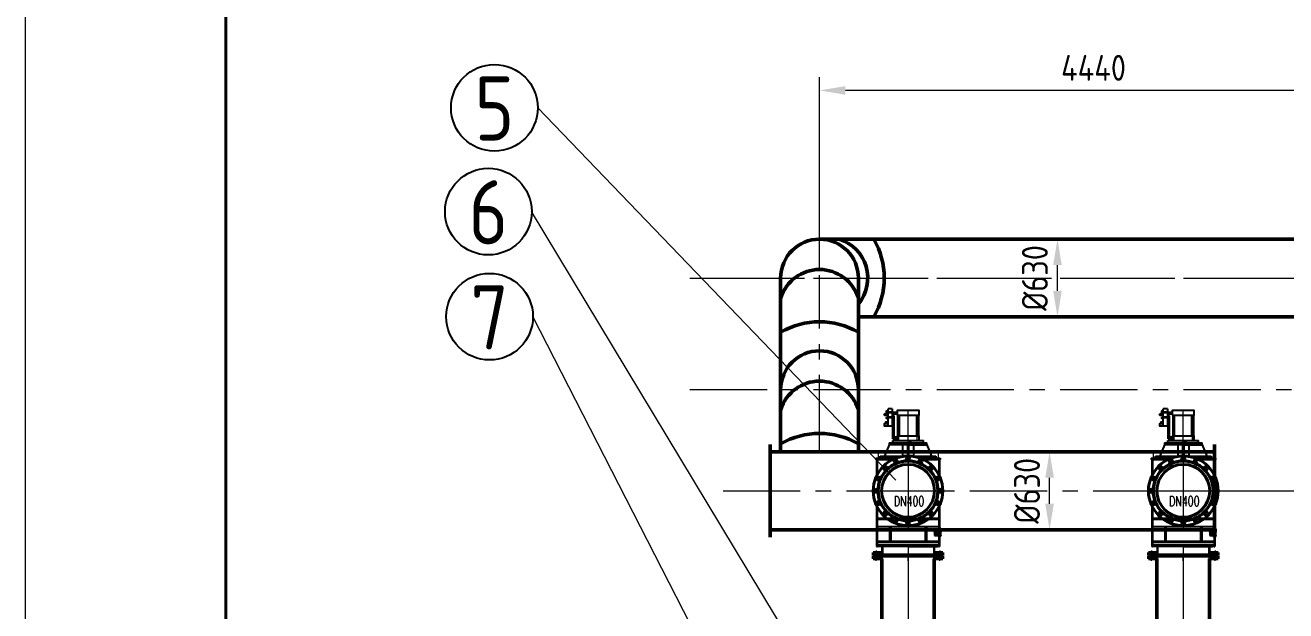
# Model space of a CAD drawing. Header units: millimetres. Extents: x 188205 to 604756, y -401673 to 15123.
# Drawn here: x 342389 to 352602, y -205191 to -200444 of the extents above; entities that cross this region are included whole.
import ezdxf
from ezdxf.enums import TextEntityAlignment as Align

# ---------------------------------------------------------------- set-up
doc = ezdxf.new("R2010")
doc.units = ezdxf.units.MM
doc.header["$LTSCALE"] = 500
for name, pattern in [('CENTER', [2, 1.25, -0.25, 0.25, -0.25]), ('CONTINOUS', [0]), ('DASHEDX2', [38.1, 25.4, -12.7])]:
    doc.linetypes.add(name, pattern=pattern)
for name, color, linetype, lineweight in [('BIAOZHU', 3, 'Continuous', 25), ('gas', 2, 'Continuous', 50), ('POU', 4, 'Continuous', 20), ('SHI', 7, 'Continuous', 40), ('WEN', 3, 'Continuous', 20), ('XI', 2, 'Continuous', 20), ('ZHONG', 1, 'CENTER', 20), ('中心线', 1, 'CENTER', 18), ('尺寸', 4, 'Continuous', 18), ('虚线', 3, 'DASHEDX2', 25)]:
    doc.layers.add(name, color=color, linetype=linetype, lineweight=lineweight)
doc.layers.add('dim', color=7, linetype='Continuous')
doc.styles.add('ACC', font='simplex.shx', dxfattribs={"width": 0.75, "bigfont": 'hztxt.shx'})
doc.styles.add('GB', font='gbenor.shx', dxfattribs={"bigfont": 'gbcbig.shx'})
doc.dimstyles.new('ISO-60', dxfattribs={"dimscale": 60, "dimtxt": 3.5, "dimasz": 3.5, "dimexe": 1.8, "dimexo": 1.25, "dimgap": 1.3, "dimtad": 1, "dimrnd": 1, "dimdsep": 46, "dimtxsty": 'GB', "dimcen": 0, "dimclrd": 3, "dimclre": 3, "dimclrt": 256, "dimadec": 0, "dimazin": 0, "dimtfac": 1, "dimtix": 1, "dimtmove": 0, "dimatfit": 3, "dimldrblk": 'DOTSMALL', "dimfxl": 0, "dimlwd": 20, "dimlwe": 20, "dimarcsym": 0})
pattern_1 = [(315, (-8383.129, 8656.28), (-2.245064, -2.245064), [])]
pattern_2 = [(45, (-8383.129, -9706.2963), (-2.245064, 2.245064), [])]

# ---------------------------------------------------------------- blocks, each defined once
blk = doc.blocks.new('gas-master-2')
at = {"layer": 'gas'}
for p, q in [((-10270, 315), (-5830, 315)), ((-10585, -1410), (-10585, 0)), ((-9955, -1410), (-9955, 0)), ((-9955, -315), (-5830, -315)), ((-10670, -1350), (-10670, -2100)), ((-10670, -1410), (-7070, -1410)), ((-7070, -1350), (-7070, -2100)), ((-10670, -2040), (-7070, -2040))]:
    blk.add_line(p, q, dxfattribs=at)
for centre, radius, start, end in [((-10270, 0), 315, 0, 180), ((-10209, 0), 330, 320.2504, 72.416), ((-10376, 0), 630, 330, 30), ((-10270, -261), 330, 17.588, 162.412), ((-10270, -985), 630, 60, 120), ((-10270, -905), 315, 0, 180), ((-10270, -1166), 330, 17.588, 162.412), ((-10270, -1890), 630, 60, 120)]:
    blk.add_arc(centre, radius, start, end, dxfattribs=at)
at = {"layer": 'ZHONG'}
for p, q in [((-11320, 0), (18821, 0)), ((-11016, 0), (19922, 0)), ((-10270, -1410), (-10270, 22)), ((-11320, -905), (4121, -905)), ((-11052, -1725), (6880, -1725))]:
    blk.add_line(p, q, dxfattribs=at)
blk = doc.blocks.new('序号')
at = {"layer": 'BIAOZHU'}
blk.add_circle((0, -5.4), 5.4, dxfattribs=at)
at = {"layer": 'BIAOZHU', "style": 'GB', "flags": 8}
blk.add_attdef('序号', text='', height=8, dxfattribs=at).set_placement((0, -5.48), align=Align.MIDDLE)
blk = doc.blocks.new('*D322')
at = {"layer": 'Defpoints', "color": 0}
for p in [(350752, -202178), (350793, -202178), (350670, -202808)]:
    blk.add_point(p, dxfattribs=at)
at = {"layer": 'WEN', "color": 3, "lineweight": 20}
for p, q in [((350718, -202178), (350644, -202178)), ((350752, -202598), (350752, -202388)), ((350745, -202808), (350860, -202808))]:
    blk.add_line(p, q, dxfattribs=at)
at = {"layer": 'WEN', "color": 3}
for points in [[(350717, -202388), (350787, -202388), (350752, -202178)], [(350717, -202598), (350787, -202598), (350752, -202808)]]:
    blk.add_solid(points, dxfattribs=at)
at = {"layer": 'WEN', "insert": (350569, -202493), "char_height": 210, "attachment_point": 5, "rotation": 90, "style": 'GB'}
blk.add_mtext('%%c630', dxfattribs=at)
blk = doc.blocks.new('_DotSmall')
at = {"color": 0, "linetype": 'ByBlock', "const_width": 0.5}
blk.add_lwpolyline([(-0.0625, 0, 1), (0.0625, 0, 1)], format="xyb", close=True, dxfattribs=at)
blk = doc.blocks.new('*D450')
at = {"layer": 'Defpoints', "color": 0}
for p in [(350688, -203903), (350688, -203903), (350688, -204533)]:
    blk.add_point(p, dxfattribs=at)
at = {"layer": 'WEN', "color": 3, "lineweight": 20}
for p, q in [((350613, -203903), (350580, -203903)), ((350688, -204323), (350688, -204113)), ((350613, -204533), (350580, -204533))]:
    blk.add_line(p, q, dxfattribs=at)
at = {"layer": 'WEN', "color": 3}
for points in [[(350653, -204113), (350723, -204113), (350688, -203903)], [(350653, -204323), (350723, -204323), (350688, -204533)]]:
    blk.add_solid(points, dxfattribs=at)
at = {"layer": 'WEN', "insert": (350505, -204218), "char_height": 210, "attachment_point": 5, "rotation": 90, "style": 'GB'}
blk.add_mtext('%%c630', dxfattribs=at)
blk = doc.blocks.new('wf-3tf-dn400-c')
at = {"layer": 'POU'}
h = blk.add_hatch(dxfattribs=at)
h.set_pattern_fill('ANSI31', color=256, style=0)
h.set_pattern_definition(pattern_1)
h.paths.add_polyline_path([(-244, -499), (-214, -499), (-214, -525), (-241, -525), (-244, -522), (-244, -522)])
h.paths.add_polyline_path([(-270, -522), (-282, -522), (-282, -499), (-270, -499)])
h = blk.add_hatch(dxfattribs=at)
h.set_pattern_fill('ANSI31', color=256, style=0)
h.set_pattern_definition(pattern_1)
h.paths.add_polyline_path([(245, -522), (244, -522), (241, -525), (214, -525), (214, -499), (245, -499)])
h.paths.add_polyline_path([(271, -499), (283, -499), (283, -522), (271, -522)])
h = blk.add_hatch(dxfattribs=at)
h.set_pattern_fill('ANSI31', color=256, style=0)
h.set_pattern_definition(pattern_2)
h.paths.add_polyline_path([(-244, -551), (-214, -551), (-214, -525), (-241, -525), (-244, -528), (-244, -528)])
h.paths.add_polyline_path([(-270, -528), (-282, -528), (-282, -551), (-270, -551)])
h = blk.add_hatch(dxfattribs=at)
h.set_pattern_fill('ANSI31', color=256, style=0)
h.set_pattern_definition(pattern_2)
h.paths.add_polyline_path([(245, -528), (244, -528), (241, -525), (214, -525), (214, -551), (245, -551)])
h.paths.add_polyline_path([(271, -551), (283, -551), (283, -528), (271, -528)])
at = {"layer": '尺寸'}
h = blk.add_hatch(dxfattribs=at)
h.set_pattern_fill('LINE', color=256, angle=45, style=0)
h.set_pattern_definition([(45, (-124314.4302, -158400.693), (-2.24506403, 2.24506403), [])])
h.paths.add_polyline_path([(215, -311), (215, -329), (222, -329), (222, -323), (222, -322), (225, -322), (225, -323), (265, -323), (265, -311), (265, -304), (255, -304), (255, -311)])
h.paths.add_polyline_path([(255, -361), (255, -368), (265, -368), (265, -361), (265, -350), (225, -350), (225, -351), (222, -351), (222, -348), (222, -344), (215, -344), (215, -361)])
h = blk.add_hatch(color=256, dxfattribs=at)
h.paths.add_polyline_path([(225, -324), (222, -324), (222, -328), (225, -328)])
h.paths.add_polyline_path([(225, -344), (222, -344), (222, -348), (225, -348)])
for p, q in [((-162, 623), (-187, 623)), ((-162, 523), (-162, 665)), ((-129, 665), (-162, 665)), ((-129, 665), (-129, 523)), ((-129, 643), (-129, 523)), ((-129, 637), (-89, 637)), ((-129, 625), (-89, 625)), ((-162, 611), (-187, 611)), ((-129, 523), (-162, 523)), ((-111, 609), (-129, 609)), ((-123, 597), (-129, 597)), ((-123, 422), (-123, 597)), ((-111, 434), (-111, 609)), ((-84, 612), (-84, 447)), ((-80, 447), (-80, 612)), ((-70, 447), (-70, 612)), ((70, 447), (70, 612)), ((80, 447), (80, 612)), ((84, 612), (84, 447)), ((-124, 409), (124, 409)), ((-124, 389), (-124, 409)), ((-89, 422), (-123, 422)), ((-89, 434), (-111, 434)), ((-89, 447), (-89, 409)), ((-89, 447), (89, 447)), ((89, 409), (89, 447)), ((124, 389), (124, 409)), ((-152, 374), (-191, 282)), ((-152, 389), (-152, 374)), ((-152, 389), (0, 389)), ((-152, 389), (-29, 389)), ((0, 374), (-152, 374)), ((-89, 389), (89, 389)), ((-44, 373), (-44, 282)), ((-28, 389), (0, 389)), ((-5, 374), (-5, 282)), ((0, 389), (153, 389)), ((29, 389), (0, 389)), ((0, 374), (153, 374)), ((5, 374), (5, 282)), ((44, 373), (44, 282)), ((153, 374), (153, 389)), ((153, 374), (191, 282)), ((-260, 265), (-98, 265)), ((-260, 265), (-260, 253)), ((-260, 253), (-126, 253)), ((-258, 265), (-98, 265)), ((-258, 253), (-126, 253)), ((-255, 253), (-255, 122)), ((-249, 253), (-249, 133)), ((-228, 265), (-228, 253)), ((-226, 282), (-17, 282)), ((-226, 270), (-226, 282)), ((-226, 270), (-83, 270)), ((-226, 270), (-83, 270)), ((-226, 270), (-226, 265)), ((17, 282), (226, 282)), ((83, 270), (226, 270)), ((83, 270), (226, 270)), ((98, 265), (233, 265)), ((98, 265), (237, 265)), ((255, 253), (126, 253)), ((126, 253), (237, 253)), ((226, 282), (226, 270)), ((226, 270), (226, 265)), ((228, 265), (228, 253)), ((233, 265), (260, 265)), ((237, 253), (234, 253)), ((237, 253), (240, 253)), ((249, 253), (249, 134)), ((255, 253), (255, 122)), ((255, 253), (260, 253)), ((260, 265), (260, 253)), ((-255, -122), (-255, -450)), ((-249, -133), (-249, -450)), ((249, -134), (249, -311)), ((255, -122), (255, -304)), ((-249, -290), (249, -290)), ((-150, -290), (-150, -410)), ((-140, -290), (-140, -410)), ((140, -290), (140, -410)), ((150, -290), (150, -410)), ((265, -304), (255, -304)), ((255, -304), (255, -311)), ((265, -311), (265, -304)), ((215, -336), (215, -311)), ((215, -311), (255, -311)), ((215, -329), (222, -329)), ((215, -336), (215, -361)), ((215, -344), (222, -344)), ((215, -361), (255, -361)), ((222, -322), (225, -322)), ((222, -324), (222, -322)), ((222, -336), (222, -323)), ((225, -324), (222, -324)), ((222, -328), (225, -328)), ((222, -336), (222, -350)), ((222, -344), (225, -344)), ((222, -348), (222, -351)), ((225, -348), (222, -348)), ((222, -351), (225, -351)), ((225, -322), (225, -336)), ((225, -324), (265, -324)), ((225, -351), (225, -336)), ((225, -348), (265, -348)), ((249, -361), (249, -450)), ((255, -368), (255, -361)), ((255, -368), (255, -450)), ((265, -368), (255, -368)), ((265, -311), (265, -336)), ((265, -361), (265, -336)), ((265, -361), (265, -368)), ((255, -410), (-255, -410)), ((255, -420), (-255, -420)), ((-255, -450), (-249, -450)), ((249, -440), (-249, -440)), ((249, -450), (-249, -450)), ((0, -450), (-239, -450)), ((-212, -450), (-212, -515)), ((-208, -450), (-208, -515)), ((0, -450), (238, -450)), ((208, -450), (208, -515)), ((212, -450), (212, -515)), ((249, -450), (255, -450)), ((212, -515), (-212, -515)), ((212, -535), (-212, -535))]:
    blk.add_line(p, q)
for points in [[(-162, 646), (-176, 645), (-176, 641), (-162, 639)], [(-89, 612), (89, 612), (89, 650), (-89, 650)], [(-173, 546), (-180, 546), (-180, 559), (-173, 559)], [(-162, 594), (-176, 593), (-176, 589), (-162, 587)]]:
    blk.add_lwpolyline(points, close=True)
blk.add_lwpolyline([(-162, 523), (-191, 523), (-191, 546), (-162, 546)])
blk.add_circle((-187, 617), 6)
at = {"layer": 'SHI'}
for p, q in [((-282, -499), (-213, -499)), ((-282, -499), (-282, -522)), ((-270, -499), (-270, -522)), ((-244, -499), (-244, -522)), ((-214, -499), (-214, -525)), ((213, -499), (283, -499)), ((214, -499), (214, -525)), ((245, -499), (245, -522)), ((271, -499), (271, -522)), ((283, -499), (283, -522)), ((-282, -522), (-244, -522)), ((-282, -528), (-244, -528)), ((-282, -551), (-282, -528)), ((-282, -551), (-213, -551)), ((-270, -551), (-270, -528)), ((-241, -525), (-244, -522)), ((-241, -525), (-244, -528)), ((-244, -551), (-244, -528)), ((-241, -525), (241, -525)), ((-241, -525), (241, -525)), ((-214, -551), (-214, -525)), ((213, -551), (283, -551)), ((214, -551), (214, -525)), ((241, -525), (244, -522)), ((241, -525), (244, -528)), ((244, -522), (283, -522)), ((244, -528), (283, -528)), ((245, -551), (245, -528)), ((271, -551), (271, -528)), ((283, -551), (283, -528))]:
    blk.add_line(p, q, dxfattribs=at)
for centre, radius in [((0, 0), 282), ((0, 0), 244), ((0, 0), 241), ((0, 0), 214), ((-99, 238), 13), ((0, 258), 13), ((99, 238), 13), ((-238, 99), 13), ((-182, 182), 13), ((182, 182), 13), ((238, 99), 13), ((-258, 0), 13), ((258, 0), 13), ((-238, -99), 13), ((238, -99), 13), ((-182, -182), 13), ((182, -182), 13), ((-99, -238), 13), ((0, -258), 13), ((99, -238), 13)]:
    blk.add_circle(centre, radius, dxfattribs=at)
at = {"layer": 'ZHONG'}
for p, q in [((0, 308), (0, -317)), ((-82, 245), (-115, 231)), ((-106, 255), (-91, 220)), ((17, 258), (-18, 258)), ((115, 231), (82, 245)), ((106, 255), (91, 220)), ((-255, 106), (-220, 91)), ((-231, 115), (-245, 82)), ((-195, 195), (-169, 169)), ((-170, 194), (-194, 170)), ((195, 195), (169, 169)), ((194, 170), (170, 194)), ((255, 106), (220, 91)), ((245, 82), (231, 115)), ((-317, 0), (320, 0)), ((-258, 17), (-258, -18)), ((258, -17), (258, 18)), ((-255, -106), (-220, -91)), ((-245, -82), (-231, -115)), ((255, -106), (220, -91)), ((231, -115), (245, -82)), ((-195, -195), (-169, -169)), ((-194, -170), (-170, -194)), ((195, -195), (169, -169)), ((170, -194), (194, -170)), ((-115, -231), (-82, -245)), ((-106, -255), (-91, -220)), ((-17, -258), (18, -258)), ((82, -245), (115, -231)), ((106, -255), (91, -220)), ((-258, -483), (-258, -535)), ((0, -483), (0, -535)), ((258, -483), (258, -535)), ((-258, -567), (-258, -515)), ((0, -567), (0, -515)), ((258, -567), (258, -515))]:
    blk.add_line(p, q, dxfattribs=at)
at = {"layer": '中心线'}
for p, q in [((-162, 643), (-179, 643)), ((-162, 643), (-129, 643)), ((-162, 631), (-129, 631)), ((-129, 631), (-89, 631)), ((0, 409), (0, 650)), ((-162, 591), (-179, 591)), ((-162, 603), (-129, 603)), ((-162, 591), (-129, 591)), ((-117, 603), (-129, 603)), ((-117, 428), (-117, 603)), ((-75, 409), (-75, 612)), ((0, 275), (0, 528)), ((75, 409), (75, 612)), ((-89, 428), (-117, 428)), ((-243, 303), (-243, 253)), ((0, 295), (0, -721)), ((243, 303), (243, 253)), ((243, 303), (243, 253)), ((215, -336), (265, -336))]:
    blk.add_line(p, q, dxfattribs=at)
at = {"layer": '尺寸'}
for p, q in [((-194, 617), (-162, 617)), ((-162, 617), (-187, 617)), ((225, -323), (265, -323)), ((225, -350), (265, -350))]:
    blk.add_line(p, q, dxfattribs=at)
at = {"layer": '虚线'}
for p, q in [((249, -223), (-249, -223)), ((249, -233), (-249, -233))]:
    blk.add_line(p, q, dxfattribs=at)
at = {"layer": 'dim', "style": 'ACC', "width": 0.7}
blk.add_text('DN400', height=80, dxfattribs=at).set_placement((-115, -124))
blk = doc.blocks.new('蝶阀-DN300')
at = {"linetype": 'CONTINOUS'}
for p, q in [((-220, 226), (220, 226)), ((-220, 226), (-220, 178)), ((220, 226), (220, 178)), ((-220, 202), (220, 202)), ((-220, 178), (220, 178)), ((-162, 178), (-162, 48)), ((-162, 178), (162, 48)), ((162, 178), (162, 48)), ((-220, 48), (220, 48)), ((-220, 48), (-220, 0)), ((-220, 24), (220, 24)), ((-220, 0), (220, 0)), ((220, 48), (220, 0))]:
    blk.add_line(p, q, dxfattribs=at)
at = {"layer": '中心线', "ltscale": 0.04}
for p, q in [((-198, 239), (-198, 164)), ((198, 239), (198, 164)), ((-198, -13), (-198, 62)), ((198, -13), (198, 62))]:
    blk.add_line(p, q, dxfattribs=at)
at = {"layer": '中心线', "ltscale": 0.1}
blk.add_line((0, 258), (0, -52), dxfattribs=at)
blk = doc.blocks.new('波纹管-DN300')
at = {"linetype": 'CONTINOUS'}
for p, q in [((162, 228), (-163, 228)), ((-163, 228), (-163, 204)), ((162, 228), (162, 204)), ((-163, 23), (-163, 0)), ((162, 0), (-163, 0)), ((162, 23), (162, 0))]:
    blk.add_line(p, q, dxfattribs=at)
at = {"ltscale": 0.5}
for p, q in [((-166, 204), (0, 204)), ((-166, 168), (0, 168)), ((-166, 132), (0, 132)), ((166, 204), (0, 204)), ((166, 168), (0, 168)), ((166, 132), (0, 132)), ((-166, 96), (0, 96)), ((-166, 60), (0, 60)), ((-166, 23), (0, 23)), ((166, 96), (0, 96)), ((166, 60), (0, 60)), ((166, 23), (0, 23))]:
    blk.add_line(p, q, dxfattribs=at)
for centre, major_axis, start_param, end_param in [((-166, 186), (-0.4, 18.1), -0.023739, 3.117854), ((-166, 114), (-0.4, 18.1), -0.023739, 3.117854), ((-166, 150), (-0.2, 18.1), 3.129948, 6.271541), ((166, 150), (-0.4, 18.1), -0.023739, 3.117854), ((166, 186), (-0.2, 18.1), 3.129948, 6.271541), ((166, 114), (-0.2, 18.1), 3.129948, 6.271541), ((-166, 42), (-0.4, 18.1), -0.023739, 3.117854), ((-166, 78), (0.5, 18.1), 3.166909, 6.308502), ((166, 78), (0.6, 18.1), 0.034016, 3.175609), ((166, 42), (-0.2, 18.1), 3.129948, 6.271541)]:
    blk.add_ellipse(centre, major_axis=major_axis, ratio=1, start_param=start_param, end_param=end_param, dxfattribs=at)
at = {"layer": 'ZHONG', "linetype": 'CONTINOUS'}
blk.add_line((0, -31), (0, 254), dxfattribs=at)
blk = doc.blocks.new('gas-b2')
for p, q in [((857, 1454), (857, 575)), ((1283, 1454), (1283, 575)), ((857, 575), (857, -262)), ((1283, 575), (1283, -262)), ((835, 163), (835, -162)), ((835, 163), (857, 163)), ((835, -162), (857, -162)), ((373, -300), (373, -512)), ((373, -300), (698, -300)), ((698, -300), (698, -512)), ((1283, -262), (857, -262)), ((908, -412), (857, -262)), ((1233, -412), (1283, -262)), ((908, -412), (908, -512)), ((1233, -412), (908, -412)), ((1233, -412), (1233, -512)), ((908, -738), (908, -2335)), ((1233, -738), (1233, -2335))]:
    blk.add_line(p, q)
for radius in [462, 138]:
    blk.add_arc((835, -300), radius, 90, 180)
at = {"layer": 'ZHONG', "linetype": 'CENTER'}
for p, q in [((1070, 1454), (1070, -2562)), ((535, -300), (535, -1049))]:
    blk.add_line(p, q, dxfattribs=at)
at = {"layer": 'ZHONG'}
blk.add_line((835, 0), (1070, 0), dxfattribs=at)
blk.add_arc((835, -300), 300, 90, 180, dxfattribs=at)
for name, p in [('蝶阀-DN300', (535, -738)), ('波纹管-DN300', (1070, -2562))]:
    blk.add_blockref(name, p)
at = {"xscale": -1}
blk.add_blockref('蝶阀-DN300', (1070, -738), dxfattribs=at)
blk = doc.blocks.new('*D643')
at = {"layer": 'Defpoints', "color": 0}
for p in [(348824, -200973), (353264, -202178), (348824, -202493)]:
    blk.add_point(p, dxfattribs=at)
at = {"layer": 'WEN', "color": 3, "lineweight": 20}
for p, q in [((348824, -202418), (348824, -200865)), ((353264, -202103), (353264, -200865)), ((353054, -200973), (349034, -200973))]:
    blk.add_line(p, q, dxfattribs=at)
at = {"layer": 'WEN', "color": 3}
for points in [[(349034, -200938), (349034, -201008), (348824, -200973)], [(353054, -200938), (353054, -201008), (353264, -200973)]]:
    blk.add_solid(points, dxfattribs=at)
at = {"layer": 'WEN', "insert": (351044, -200790), "char_height": 210, "attachment_point": 5, "style": 'GB'}
blk.add_mtext('4440', dxfattribs=at)

msp = doc.modelspace()

# ---------------------------------------------------------------- linework, layer by layer
at = {"layer": 'SHI'}
msp.add_lwpolyline([(344013.636, -230921.632), (396403.636, -230921.632), (396403.636, -193611.632), (344013.636, -193611.632)], close=True, dxfattribs=at)
at = {"layer": 'WEN'}
for p, q in [((346540.866, -201113.491), (349441.212, -204132.302)), ((349441.212, -206849.474), (346491.895, -201955.035)), ((349475.423, -208618.304), (346501.689, -202806.364))]:
    msp.add_line(p, q, dxfattribs=at)
at = {"layer": 'XI'}
msp.add_lwpolyline([(342388.636, -231571.632), (397053.636, -231571.632), (397053.636, -192961.632), (342388.636, -192961.632)], close=True, dxfattribs=at)

# ---------------------------------------------------------------- block references
for p in [(349541.212, -204218.413), (351771.212, -204218.413)]:
    msp.add_blockref('wf-3tf-dn400-c', p)
at = {"layer": 'gas'}
for p in [(348471.212, -206223.974), (350701.212, -206223.974)]:
    msp.add_blockref('gas-b2', p, dxfattribs=at)
at = {"layer": 'WEN', "xscale": 65, "yscale": 65, "zscale": 65}
for p, values in [((346190.087, -200762.712), {'序号': '5'}), ((346141.116, -201604.256), {'序号': '6'}), ((346150.91, -202455.585), {'序号': '7'})]:
    msp.add_blockref('序号', p, dxfattribs=at).add_auto_attribs(values)
at = {"layer": 'WEN'}
msp.add_blockref('gas-master-2', (359094.204, -202493.413), dxfattribs=at)

# ---------------------------------------------------------------- dimensions: what is measured, and where the dimension line sits
dim = msp.add_linear_dim(base=(348824.226, -200972.89), p1=(353264.214, -202178.413), p2=(348824.226, -202493.413), dimstyle='ISO-60', override={"dimtmove": 1}, dxfattribs=at)
dim.commit()
dim.dimension.update_dxf_attribs({"geometry": '*D643', "text_midpoint": (351044.22, -200789.89)})
for base, p1, p2, picture, middle in [((350751.534, -202178.413), (350670.102, -202808.413), (350792.74, -202178.413), '*D322', (350568.534, -202493.413)), ((350688.024, -203903.413), (350688.024, -204533.413), (350688.024, -203903.413), '*D450', (350505.024, -204218.413))]:
    dim = msp.add_linear_dim(base=base, p1=p1, p2=p2, angle=90, dimstyle='ISO-60', override={"dimpost": '%%c<>'}, dxfattribs=at)
    dim.commit()
    dim.dimension.update_dxf_attribs({"geometry": picture, "text_midpoint": middle})

doc.saveas('drawing.dxf')
